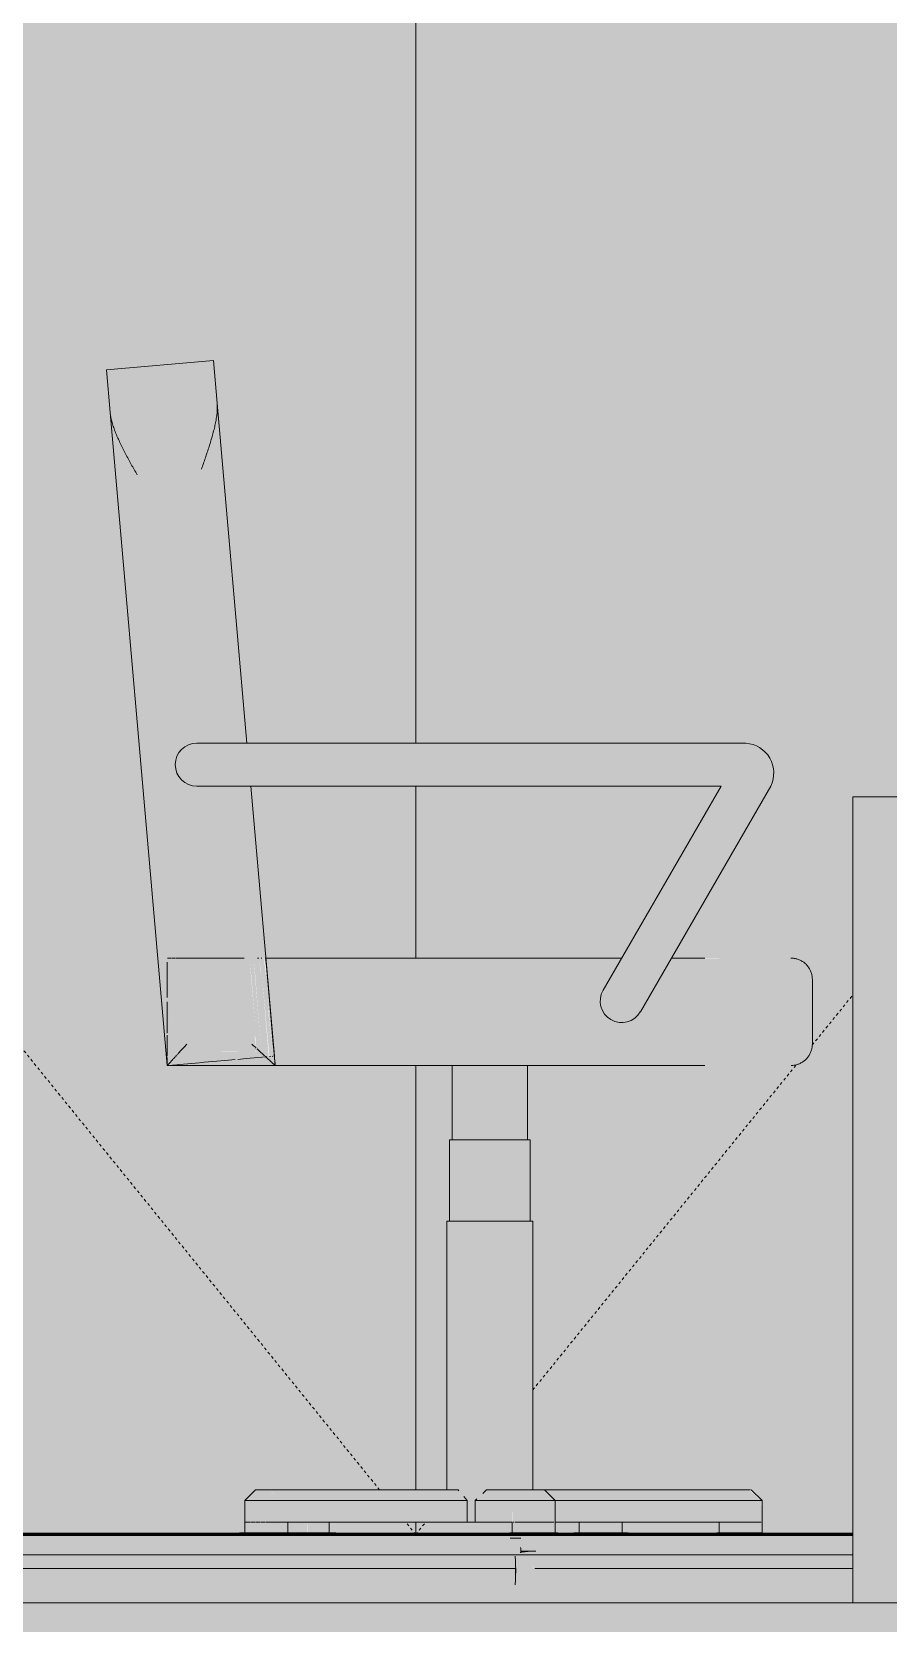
# Model space of a CAD drawing. Header units: inches. Extents: x 8252 to 9002, y -226 to 478.
# Drawn here: x 8652.8 to 8684.1, y 146.5 to 204.8 of the extents above; entities that cross this region are included whole.
import ezdxf

# ---------------------------------------------------------------- set-up
doc = ezdxf.new("R2010")
doc.units = ezdxf.units.IN
doc.header["$MEASUREMENT"] = 0
doc.linetypes.add('Dash 1_16_', pattern=[0.125, 0.0625, -0.0625])
doc.linetypes.add('Grid Line 1_2_', pattern=[0.875, 0.5, -0.125, 0.125, -0.125])
for name, color, linetype, lineweight in [('A-DOOR', 31, 'Continuous', 18), ('A-DOOR-2', 31, 'Dash 1_16_', 9), ('A-DOOR-3', 31, 'Continuous', 9), ('A-FLOR', 192, 'Continuous', 18), ('A-FLOR-1', 192, 'Continuous', 60), ('A-FLOR-LEVL-1', 51, 'Grid Line 1_2_', 9), ('A-FLOR-MCUT', 51, 'Continuous', 18), ('A-FLOR-PATT-1', 8, 'Continuous', 9), ('I-FURN', 30, 'Continuous', 9)]:
    doc.layers.add(name, color=color, linetype=linetype, lineweight=lineweight)
pattern_1 = [(0, (8626.379, 124.937), (0, 2.399), []), (315, (8626.379, 124.937), (2.398506, 0), [3.393, -3.393]), (45, (8626.379, 124.937), (2.398506, 0), [3.393, -3.393])]

# ---------------------------------------------------------------- blocks, each defined once
blk = doc.blocks.new('Door-Double-Flush_Panel - 68_ x 84_-2143041-Section 18')
at = {"layer": 'A-DOOR'}
h = blk.add_hatch(color=256, dxfattribs=at)
h.paths.add_polyline_path([(8632.819, 149.75), (8660.145, 149.764), (8660.559, 149.824), (8660.579, 150.99), (8660.608, 151.004), (8660.767, 151.172), (8660.953, 151.384), (8666.819, 151.384), (8666.819, 166.935), (8657.72, 166.935), (8655.499, 192.429), (8659.412, 192.771), (8660.639, 178.746), (8666.819, 178.746), (8666.819, 233.75), (8632.819, 233.75), (8632.819, 151.515)], flags=0)
h.paths.add_polyline_path([(8666.548, 149.75), (8666.819, 149.75), (8666.819, 150.203), (8663.65, 150.203), (8663.65, 149.809), (8663.895, 149.809), (8663.895, 149.75), (8664.234, 149.75)], flags=0)
h.paths.add_polyline_path([(8661.328, 170.872), (8666.819, 170.872), (8666.819, 177.171), (8660.777, 177.171), (8661.308, 171.099)], flags=0)
h = blk.add_hatch(color=256, dxfattribs=at)
h.paths.add_polyline_path([(8668.72, 149.75), (8670.261, 149.75), (8670.27, 149.809), (8670.354, 149.809), (8670.354, 150.203), (8666.819, 150.203), (8666.819, 149.75), (8668.697, 149.75)], flags=0)
h.paths.add_polyline_path([(8682.15, 149.75), (8682.826, 149.75), (8682.826, 176.778), (8700.819, 176.778), (8700.819, 233.75), (8666.819, 233.75), (8666.819, 178.746), (8678.907, 178.746), (8679.17, 178.696), (8679.413, 178.583), (8679.621, 178.415), (8679.817, 178.119), (8679.886, 177.955), (8679.928, 177.69), (8679.886, 177.372), (8679.782, 177.111), (8676.18, 170.872), (8680.671, 170.851), (8680.815, 170.822), (8680.982, 170.741), (8681.147, 170.596), (8681.268, 170.403), (8681.324, 170.226), (8681.342, 170.085), (8681.322, 167.57), (8681.316, 167.519), (8681.208, 167.291), (8681.046, 167.115), (8680.889, 167.016), (8680.686, 166.952), (8680.419, 166.935), (8670.909, 166.935), (8670.909, 164.213), (8671.008, 164.213), (8671.008, 161.225), (8671.106, 161.225), (8671.106, 151.384), (8679.077, 151.384), (8679.262, 151.194), (8679.491, 150.99), (8679.472, 149.809), (8679.543, 149.791), (8679.859, 149.75), (8680.432, 149.75)], flags=0)
h.paths.add_polyline_path([(8677.849, 149.75), (8677.862, 149.809), (8677.924, 149.809), (8677.924, 150.203), (8674.383, 150.203), (8674.383, 149.809), (8674.562, 149.809), (8674.814, 149.75), (8675.804, 149.75)], flags=0)
h.paths.add_polyline_path([(8672.098, 149.75), (8672.609, 149.75), (8672.619, 149.809), (8672.808, 149.809), (8672.808, 150.203), (8671.929, 150.203), (8671.929, 149.809), (8672.019, 149.809), (8672.086, 149.75)], flags=0)
h.paths.add_polyline_path([(8666.819, 151.384), (8667.957, 151.384), (8667.957, 161.225), (8668.055, 161.225), (8668.055, 164.213), (8668.153, 164.213), (8668.153, 166.935), (8666.819, 166.935), (8666.819, 151.515)], flags=0)
h.paths.add_polyline_path([(8666.819, 170.872), (8674.361, 170.872), (8677.998, 177.171), (8666.819, 177.171)], flags=0)
at = {"layer": 'A-DOOR-2'}
for p, q in [((8665.497, 151.384), (8632.819, 191.75)), ((8681.337, 167.684), (8682.826, 169.523)), ((8671.106, 155.045), (8680.753, 166.962)), ((8666.819, 149.75), (8666.453, 150.203)), ((8666.819, 149.75), (8667.186, 150.203))]:
    blk.add_line(p, q, dxfattribs=at)
at = {"layer": 'A-DOOR-3'}
for p, q in [((8666.819, 178.746), (8666.819, 233.75)), ((8666.819, 233.75), (8666.819, 178.746)), ((8666.819, 170.872), (8666.819, 177.171)), ((8666.819, 177.171), (8666.819, 170.872)), ((8666.819, 151.384), (8666.819, 166.935)), ((8666.819, 166.935), (8666.819, 151.384)), ((8666.819, 149.75), (8666.819, 150.203)), ((8666.819, 150.203), (8666.819, 149.75))]:
    blk.add_line(p, q, dxfattribs=at)
blk = doc.blocks.new('L-shaped_office_desk_18130 - Desk office-2126147-Section 18')
at = {"layer": 'I-FURN'}
for points in [[(8729.677, 181.502), (8730.661, 181.502), (8730.661, 196.362), (8730.634, 196.566), (8730.555, 196.756), (8730.43, 196.919), (8730.267, 197.044), (8730.077, 197.123), (8729.874, 197.15), (8705.858, 197.15), (8705.654, 197.123), (8705.464, 197.044), (8705.301, 196.919), (8705.176, 196.756), (8705.097, 196.566), (8705.07, 196.362), (8705.07, 181.502), (8708.932, 181.502), (8708.938, 181.534), (8709.162, 182.486), (8706.055, 182.486), (8706.055, 196.166), (8729.677, 196.166), (8729.677, 182.486), (8728.144, 182.486), (8728.374, 181.502), (8729.035, 181.502)], [(8706.055, 182.486), (8709.162, 182.486), (8709.9, 185.612), (8711.153, 189.612), (8712.044, 191.309), (8713.323, 192.745), (8714.915, 193.836), (8716.728, 194.517), (8718.653, 194.749), (8720.655, 194.488), (8722.391, 193.836), (8723.983, 192.745), (8725.263, 191.309), (8726.153, 189.612), (8727.471, 185.335), (8728.144, 182.486), (8729.677, 182.486), (8729.677, 196.166), (8706.055, 196.166), (8706.055, 184.476)], [(8682.826, 147.25), (8700.543, 147.25), (8700.543, 176.778), (8682.826, 176.778), (8682.826, 149.75)], [(8707.589, 174.075), (8707.576, 174.105), (8707.498, 174.092), (8707.583, 174.076)], [(8707.546, 174.138), (8707.525, 174.161), (8707.543, 174.14)], [(8707.549, 174.177), (8707.539, 174.194), (8707.54, 174.177)], [(8707.629, 174.074), (8707.616, 174.102), (8707.589, 174.103), (8707.603, 174.074), (8707.617, 174.074)], [(8707.664, 174.07), (8707.67, 174.085), (8707.657, 174.102), (8707.629, 174.102), (8707.644, 174.072), (8707.658, 174.071)], [(8707.67, 174.07), (8707.78, 174.092), (8707.788, 174.132), (8707.779, 174.132), (8707.706, 174.107), (8707.67, 174.103)], [(8707.535, 173.628), (8707.731, 173.628), (8707.731, 173.73), (8707.535, 173.719), (8707.535, 173.712)], [(8707.938, 173.628), (8707.946, 173.719), (8707.731, 173.719), (8707.731, 173.628), (8707.903, 173.628)]]:
    blk.add_hatch(color=256, dxfattribs=at).paths.add_polyline_path(points, flags=0)
h = blk.add_hatch(color=256, dxfattribs=at)
h.paths.add_polyline_path([(8707.903, 179.14), (8708.552, 179.14), (8708.932, 181.502), (8705.07, 181.502), (8705.091, 179.767), (8705.097, 179.723), (8705.176, 179.533), (8705.301, 179.37), (8705.464, 179.245), (8705.654, 179.167), (8705.87, 179.14)], flags=0)
h.paths.add_polyline_path([(8729.035, 179.14), (8729.874, 179.14), (8730.077, 179.167), (8730.267, 179.245), (8730.43, 179.37), (8730.555, 179.533), (8730.64, 179.767), (8730.661, 179.927), (8730.661, 181.502), (8728.374, 181.502), (8728.755, 179.14)], flags=0)
h = blk.add_hatch(color=256, dxfattribs=at)
h.paths.add_polyline_path([(8737.944, 149.75), (8737.944, 176.778), (8729.09, 176.778), (8729.16, 175.99), (8737.157, 175.99), (8737.157, 149.75), (8737.876, 149.75)], flags=0)
h.paths.add_polyline_path([(8700.819, 175.99), (8708.147, 175.99), (8708.202, 176.778), (8700.543, 176.778), (8700.543, 175.99)], flags=0)
h = blk.add_hatch(color=256, dxfattribs=at)
h.paths.add_polyline_path([(8700.543, 149.75), (8705.838, 149.765), (8706.12, 150.119), (8706.522, 150.301), (8717.653, 152.36), (8717.653, 158.395), (8716.653, 158.395), (8716.653, 162.36), (8707.903, 162.36), (8707.903, 163.805), (8706.153, 163.805), (8706.153, 173.162), (8700.543, 173.162), (8700.543, 151.515)], flags=0)
h.paths.add_polyline_path([(8737.157, 149.75), (8737.157, 173.162), (8731.153, 173.162), (8731.153, 163.805), (8729.403, 163.805), (8729.403, 162.36), (8720.653, 162.36), (8720.653, 158.395), (8719.653, 158.395), (8719.653, 152.36), (8719.681, 152.36), (8730.784, 150.301), (8731.186, 150.119), (8731.481, 149.75), (8736.871, 149.75)], flags=0)
h.paths.add_polyline_path([(8717.458, 165.25), (8729.403, 165.255), (8729.403, 169.029), (8729.251, 168.275), (8728.817, 167.637), (8728.168, 167.21), (8727.353, 167.06), (8709.903, 167.06), (8709.138, 167.21), (8708.489, 167.637), (8708.055, 168.275), (8707.903, 169.029), (8707.903, 165.25), (8714.903, 165.25)], flags=0)
h.paths.add_polyline_path([(8706.574, 173.628), (8706.644, 173.647), (8706.563, 173.722), (8706.55, 173.722), (8706.55, 174.002), (8706.978, 174.212), (8707.599, 174.312), (8707.996, 174.285), (8708.147, 175.99), (8700.543, 175.99), (8700.543, 173.628), (8706.561, 173.628)], flags=0)
h.paths.add_polyline_path([(8729.403, 173.628), (8737.157, 173.628), (8737.157, 175.99), (8729.16, 175.99), (8729.368, 173.628)], flags=0)
h = blk.add_hatch(color=256, dxfattribs=at)
h.paths.add_polyline_path([(8706.917, 173.712), (8707.947, 173.73), (8707.995, 174.276), (8707.903, 174.289), (8707.583, 174.314), (8706.917, 174.182), (8706.55, 174.002), (8706.55, 173.844), (8706.574, 173.787), (8706.644, 173.746), (8706.761, 173.722)], flags=0)
h.paths.add_polyline_path([(8707.664, 174.07), (8707.495, 174.093), (8707.495, 174.123), (8707.616, 174.102), (8707.586, 174.122), (8707.596, 174.136), (8707.585, 174.157), (8707.629, 174.172), (8707.788, 174.108), (8707.779, 174.09), (8707.706, 174.07), (8707.667, 174.07)], flags=0)
h = blk.add_hatch(color=256, dxfattribs=at)
h.paths.add_polyline_path([(8706.574, 173.787), (8706.55, 173.787), (8706.561, 173.752)], flags=0)
h.paths.add_polyline_path([(8707.314, 173.628), (8707.535, 173.628), (8707.535, 173.73), (8706.872, 173.715), (8706.644, 173.746), (8706.574, 173.787), (8706.574, 173.696), (8706.644, 173.647), (8706.761, 173.628), (8707.295, 173.628)], flags=0)
h = blk.add_hatch(color=256, dxfattribs=at)
h.paths.add_polyline_path([(8707.629, 174.103), (8707.706, 174.127), (8707.603, 174.115), (8707.62, 174.107)], flags=0)
h.paths.add_polyline_path([(8707.762, 174.122), (8707.762, 174.137), (8707.594, 174.16), (8707.594, 174.14), (8707.612, 174.139)], flags=0)
h = blk.add_hatch(color=256, dxfattribs=at)
h.paths.add_polyline_path([(8700.543, 173.162), (8706.153, 173.162), (8706.153, 173.195), (8707.903, 173.195), (8707.903, 173.229), (8707.938, 173.628), (8700.543, 173.628)], flags=0)
h.paths.add_polyline_path([(8737.157, 173.162), (8737.157, 173.628), (8729.368, 173.628), (8729.403, 173.195), (8731.153, 173.195), (8731.153, 173.162), (8736.52, 173.162)], flags=0)
for p, q in [((8729.874, 197.15), (8705.858, 197.15)), ((8705.07, 196.362), (8705.07, 181.502)), ((8706.055, 196.166), (8706.055, 182.486)), ((8729.677, 196.166), (8706.055, 196.166)), ((8706.055, 182.486), (8706.055, 196.166)), ((8706.055, 196.166), (8729.677, 196.166)), ((8729.677, 182.486), (8729.677, 196.166)), ((8729.677, 196.166), (8729.677, 182.486)), ((8730.661, 181.502), (8730.661, 196.362)), ((8706.055, 182.486), (8709.162, 182.486)), ((8709.162, 182.486), (8706.055, 182.486)), ((8728.144, 182.486), (8729.677, 182.486)), ((8729.677, 182.486), (8728.144, 182.486)), ((8708.933, 181.502), (8705.07, 181.502)), ((8705.07, 179.927), (8705.07, 181.502)), ((8705.07, 181.502), (8708.933, 181.502)), ((8730.661, 181.502), (8728.374, 181.502)), ((8728.374, 181.502), (8730.661, 181.502)), ((8730.661, 181.502), (8730.661, 179.927)), ((8705.858, 179.14), (8708.552, 179.14)), ((8728.755, 179.14), (8729.874, 179.14)), ((8682.826, 176.778), (8700.543, 176.778)), ((8682.826, 147.25), (8682.826, 176.778)), ((8708.202, 176.778), (8700.543, 176.778)), ((8700.543, 176.778), (8700.543, 147.25)), ((8737.944, 176.778), (8729.09, 176.778)), ((8700.543, 175.99), (8708.147, 175.99)), ((8729.16, 175.99), (8737.157, 175.99)), ((8737.157, 175.99), (8737.157, 149.75)), ((8706.55, 173.844), (8706.55, 174.002)), ((8706.55, 173.844), (8706.55, 173.722)), ((8707.495, 174.123), (8707.495, 174.093)), ((8707.529, 174.203), (8707.529, 174.168)), ((8707.629, 174.103), (8707.629, 174.077)), ((8707.63, 174.137), (8707.63, 174.188)), ((8707.789, 174.022), (8707.789, 174.148)), ((8700.543, 173.628), (8707.938, 173.628)), ((8729.366, 173.628), (8737.157, 173.628)), ((8737.157, 173.628), (8737.157, 173.162)), ((8706.153, 173.162), (8700.543, 173.162)), ((8737.157, 173.162), (8731.153, 173.162)), ((8682.826, 147.25), (8700.543, 147.25))]:
    blk.add_line(p, q, dxfattribs=at)
at = {"layer": 'I-FURN', "flags": 128}
blk.add_lwpolyline([(8706.55, 174.022), (8706.625, 174.063), (8706.702, 174.102), (8706.78, 174.138), (8706.86, 174.17), (8706.94, 174.2), (8707.022, 174.226), (8707.105, 174.249), (8707.188, 174.268), (8707.273, 174.284), (8707.358, 174.297), (8707.443, 174.306), (8707.529, 174.312), (8707.614, 174.315), (8707.7, 174.314), (8707.786, 174.309), (8707.872, 174.301), (8707.957, 174.29), (8707.996, 174.283)], dxfattribs=at)
at = {"layer": 'I-FURN'}
for centre, start, end in [((8705.858, 196.362), 90, 180), ((8729.874, 196.362), 0, 90), ((8705.858, 179.927), 180, 270), ((8729.874, 179.927), 270, 0)]:
    blk.add_arc(centre, 0.787, start, end, dxfattribs=at)
for centre, major_axis, start_param, end_param in [((8707.57, 174.15), (0.0997, 0), 1.452382, 2.49958), ((8707.466, 174.145), (0.0832, 0), 5.320704, 7.56341), ((8707.641, 174.148), (0.171, 0), 3.696715, 4.403284), ((8707.563, 174.188), (0.0662, 0), 0, 2.117967), ((8707.6, 174.205), (0.0714, 0), 3.206189, 5.136484), ((8707.57, 174.15), (0.0997, 0), 0.928783, 1.432881), ((8707.609, 174.121), (0.0671, 0), 4.403284, 5.021494), ((8707.689, 174.15), (0.0997, 0), 0.109774, 2.212809), ((8707.65, 174.121), (0.0671, 0), 4.403284, 5.021494), ((8707.618, 174.148), (0.171, 0), 5.021494, 6.39296)]:
    blk.add_ellipse(centre, major_axis=major_axis, ratio=0.275637, start_param=start_param, end_param=end_param, dxfattribs=at)
for points in [[(8707.535, 173.73), (8707.46, 173.725), (8707.312, 173.719), (8707.101, 173.711), (8706.911, 173.71), (8706.754, 173.719), (8706.637, 173.743), (8706.566, 173.784), (8706.55, 173.822), (8706.55, 173.844)], [(8707.731, 173.73), (8707.699, 173.731), (8707.633, 173.733), (8707.567, 173.731), (8707.535, 173.73)], [(8707.946, 173.719), (8707.876, 173.722), (8707.804, 173.726), (8707.731, 173.73)]]:
    blk.add_open_spline(points, degree=3, dxfattribs=at)
for points, knots in [([(8706.55, 173.722), (8706.55, 173.721), (8706.552, 173.719), (8706.556, 173.713), (8706.561, 173.709), (8706.567, 173.702), (8706.574, 173.695), (8706.581, 173.688), (8706.588, 173.682), (8706.593, 173.678), (8706.598, 173.674), (8706.605, 173.669), (8706.615, 173.662), (8706.629, 173.654), (8706.644, 173.647), (8706.659, 173.641), (8706.682, 173.634), (8706.701, 173.63), (8706.715, 173.628)], [0, 0, 0, 0, 0.125, 0.1875, 0.25, 0.3125, 0.375, 0.4375, 0.46875, 0.5, 0.53125, 0.5625, 0.625, 0.6875, 0.75, 0.8125, 0.875, 1, 1, 1, 1]), ([(8706.561, 173.708), (8706.559, 173.71), (8706.556, 173.713), (8706.552, 173.719), (8706.55, 173.721), (8706.55, 173.722)], [0.75, 0.75, 0.75, 0.75, 0.8125, 0.875, 1, 1, 1, 1])]:
    blk.add_open_spline(points, degree=3, knots=knots, dxfattribs=at)
blk = doc.blocks.new('Office_chair_with_leather_seat_18133 - Office_chair_with_leather_seat_18133-2126149-Section 18')
at = {"layer": 'I-FURN'}
for points in [[(8656.618, 188.575), (8658.971, 188.781), (8659.253, 189.619), (8659.478, 190.439), (8659.543, 190.859), (8659.542, 191.282), (8659.412, 192.771), (8655.49, 192.428), (8655.633, 190.832), (8655.718, 190.439), (8655.868, 190.033), (8656.194, 189.351), (8656.503, 188.781)], [(8659.605, 167.722), (8660.813, 167.722), (8659.986, 177.171), (8658.801, 177.171), (8658.597, 177.198), (8658.407, 177.277), (8658.235, 177.413), (8658.119, 177.565), (8658.04, 177.755), (8658.013, 177.959), (8658.04, 178.162), (8658.119, 178.352), (8658.244, 178.515), (8658.407, 178.641), (8658.597, 178.719), (8658.801, 178.746), (8659.849, 178.746), (8658.971, 188.781), (8656.618, 188.575), (8658.442, 167.722)], [(8674.361, 168.51), (8674.565, 168.537), (8674.755, 168.615), (8674.918, 168.74), (8675.043, 168.904), (8679.817, 177.171), (8679.904, 177.424), (8679.928, 177.69), (8679.886, 177.955), (8679.782, 178.201), (8679.621, 178.415), (8679.413, 178.583), (8679.17, 178.696), (8678.907, 178.746), (8658.801, 178.746), (8658.597, 178.719), (8658.407, 178.641), (8658.244, 178.515), (8658.119, 178.352), (8658.04, 178.162), (8658.013, 177.959), (8658.04, 177.755), (8658.119, 177.565), (8658.244, 177.402), (8658.407, 177.277), (8658.597, 177.198), (8658.801, 177.171), (8677.998, 177.171), (8673.679, 169.691), (8673.601, 169.501), (8673.574, 169.297), (8673.601, 169.093), (8673.679, 168.904), (8673.804, 168.74), (8673.968, 168.615), (8674.157, 168.537)], [(8679.817, 170.085), (8681.342, 170.085), (8681.29, 170.35), (8681.186, 170.544), (8681.112, 170.641), (8680.88, 170.795), (8680.759, 170.845), (8680.064, 170.872), (8677.405, 170.852), (8677.405, 170.085), (8679.778, 170.085)], [(8661.621, 167.722), (8677.405, 167.722), (8677.405, 170.085), (8675.725, 170.085), (8675.043, 168.904), (8674.918, 168.74), (8674.755, 168.615), (8674.565, 168.537), (8674.361, 168.51), (8674.157, 168.537), (8673.968, 168.615), (8673.804, 168.74), (8673.679, 168.904), (8673.601, 169.093), (8673.574, 169.297), (8673.607, 169.517), (8673.679, 169.691), (8673.907, 170.085), (8661.397, 170.085), (8661.604, 167.722)], [(8678.096, 167.722), (8681.342, 167.722), (8681.342, 170.085), (8677.405, 170.085), (8677.405, 167.722)], [(8680.419, 166.935), (8680.696, 166.954), (8680.817, 166.986), (8680.984, 167.068), (8681.131, 167.191), (8681.252, 167.366), (8681.324, 167.585), (8681.342, 167.722), (8677.405, 167.722), (8677.405, 166.935), (8680.324, 166.935)], [(8669.175, 164.213), (8669.531, 164.213), (8669.531, 166.935), (8668.153, 166.935), (8668.153, 164.213), (8669.149, 164.213)], [(8669.888, 164.213), (8670.909, 164.213), (8670.909, 166.935), (8669.531, 166.935), (8669.531, 164.213)], [(8669.149, 161.225), (8669.531, 161.225), (8669.531, 164.213), (8668.055, 164.213), (8668.055, 161.225), (8669.124, 161.225)], [(8669.913, 161.225), (8671.008, 161.225), (8671.008, 164.213), (8669.531, 164.213), (8669.531, 161.225)], [(8668.744, 150.203), (8668.993, 150.203), (8668.993, 150.99), (8669.408, 151.384), (8669.531, 151.384), (8669.531, 161.225), (8667.957, 161.225), (8667.962, 151.384), (8668.37, 151.384), (8668.697, 150.99), (8668.697, 150.203)], [(8670.69, 151.384), (8671.106, 151.393), (8671.106, 161.225), (8669.531, 161.225), (8669.531, 151.384), (8670.672, 151.384)], [(8660.608, 150.99), (8661.716, 150.99), (8661.523, 151.384), (8660.953, 151.384), (8660.593, 150.99)], [(8668.418, 150.99), (8668.697, 150.99), (8668.37, 151.384), (8661.531, 151.384), (8661.716, 150.99), (8668.003, 150.99)], [(8669.531, 150.99), (8670.366, 150.99), (8670.753, 151.384), (8669.408, 151.384), (8668.993, 150.99), (8669.153, 150.99)], [(8671.278, 150.99), (8671.917, 150.99), (8671.529, 151.384), (8670.753, 151.384), (8670.366, 150.99), (8671.2, 150.99)], [(8671.917, 150.99), (8678.602, 150.99), (8678.657, 151.384), (8671.532, 151.381), (8671.884, 151.023)], [(8679.332, 150.99), (8679.491, 150.99), (8679.022, 151.384), (8678.657, 151.384), (8678.602, 150.99), (8679.262, 150.99)], [(8660.767, 150.203), (8661.716, 150.203), (8661.716, 150.99), (8660.559, 150.99), (8660.579, 150.203), (8660.718, 150.203)], [(8664.234, 150.203), (8668.697, 150.203), (8668.697, 150.99), (8661.716, 150.99), (8661.716, 150.203), (8661.919, 150.203)], [(8670.319, 150.203), (8670.366, 150.203), (8670.366, 150.99), (8668.993, 150.99), (8668.993, 150.203), (8669.939, 150.203)], [(8671.902, 150.203), (8671.926, 150.203), (8671.917, 150.99), (8670.366, 150.99), (8670.381, 150.203), (8671.889, 150.203)], [(8671.926, 150.203), (8678.602, 150.203), (8678.602, 150.99), (8671.926, 150.99), (8671.926, 150.883)], [(8679.472, 150.203), (8679.491, 150.203), (8679.476, 150.99), (8678.602, 150.99), (8678.602, 150.203), (8679.454, 150.203)], [(8661.346, 149.809), (8661.346, 150.203), (8660.559, 150.203), (8660.579, 149.809), (8661.319, 149.809)], [(8662.133, 149.809), (8662.118, 150.203), (8661.346, 150.203), (8661.346, 149.809), (8662.118, 149.809)], [(8662.741, 149.809), (8662.863, 149.809), (8662.863, 150.203), (8662.133, 150.203), (8662.133, 149.809), (8662.712, 149.809)], [(8663.067, 149.809), (8663.65, 149.809), (8663.65, 150.203), (8662.863, 150.203), (8662.881, 149.809), (8663.019, 149.809)], [(8670.354, 149.809), (8671.141, 149.809), (8671.141, 150.203), (8670.354, 150.203)], [(8671.278, 149.809), (8671.929, 149.809), (8671.926, 150.203), (8671.141, 150.203), (8671.141, 149.809), (8671.176, 149.809)], [(8673.038, 149.809), (8673.595, 149.809), (8673.595, 150.203), (8672.808, 150.203), (8672.808, 149.809), (8672.913, 149.809)], [(8674.303, 149.809), (8674.383, 149.809), (8674.368, 150.203), (8673.595, 150.203), (8673.595, 149.809), (8674.3, 149.809)], [(8677.924, 149.809), (8678.712, 149.809), (8678.712, 150.203), (8677.924, 150.203), (8677.924, 149.835)], [(8679.225, 149.809), (8679.499, 149.809), (8679.491, 150.203), (8678.712, 150.203), (8678.712, 149.809), (8679.187, 149.809)], [(8660.636, 149.75), (8660.937, 149.771), (8661.045, 149.809), (8660.455, 149.809), (8660.116, 149.75), (8660.622, 149.75)], [(8662.205, 149.75), (8662.237, 149.75), (8662.237, 149.809), (8661.045, 149.787), (8660.937, 149.75), (8662.152, 149.75)], [(8662.332, 149.75), (8662.341, 149.75), (8662.321, 149.809), (8662.237, 149.809), (8662.237, 149.75), (8662.321, 149.75)], [(8662.714, 149.75), (8662.741, 149.75), (8662.741, 149.809), (8662.341, 149.809), (8662.341, 149.75), (8662.672, 149.75)], [(8662.879, 149.75), (8663.019, 149.75), (8663.019, 149.809), (8662.741, 149.809), (8662.741, 149.75), (8662.863, 149.75)], [(8663.839, 149.75), (8663.839, 149.809), (8663.019, 149.809), (8663.019, 149.75)], [(8663.889, 149.75), (8663.895, 149.75), (8663.889, 149.809), (8663.839, 149.809), (8663.839, 149.75), (8663.888, 149.75)], [(8672.642, 149.75), (8672.719, 149.75), (8672.719, 149.809), (8672.609, 149.809), (8672.619, 149.75), (8672.641, 149.75)], [(8672.719, 149.75), (8673.781, 149.75), (8673.781, 149.809), (8672.719, 149.809)], [(8673.799, 149.75), (8674.044, 149.75), (8674.044, 149.809), (8673.781, 149.809), (8673.781, 149.75)], [(8674.086, 149.75), (8674.69, 149.771), (8674.562, 149.809), (8674.044, 149.809), (8674.06, 149.75)], [(8677.922, 149.75), (8678.017, 149.75), (8678.017, 149.809), (8677.849, 149.809), (8677.862, 149.75), (8677.887, 149.75)], [(8678.228, 149.75), (8679.476, 149.771), (8679.187, 149.809), (8678.017, 149.809), (8678.029, 149.75), (8678.118, 149.75)], [(8679.753, 149.75), (8679.753, 149.764), (8679.268, 149.809), (8679.332, 149.79), (8679.567, 149.75)], [(8671.176, 148.431), (8671.216, 148.431), (8670.984, 148.737), (8670.457, 148.958), (8670.48, 148.431)], [(8670.657, 149.082), (8671.176, 149.141), (8670.673, 149.141)], [(8670.457, 147.904), (8670.478, 148.5), (8670.457, 148.5), (8670.457, 147.939)], [(8670.457, 147.904), (8670.984, 148.125), (8671.216, 148.431), (8670.48, 148.431), (8670.473, 148.125)]]:
    blk.add_hatch(color=256, dxfattribs=at).paths.add_polyline_path(points, flags=0)
h = blk.add_hatch(color=256, dxfattribs=at)
h.paths.add_polyline_path([(8658.032, 167.276), (8657.72, 169.424), (8657.72, 170.724), (8658.02, 167.419)], flags=0)
h.paths.add_polyline_path([(8657.72, 166.935), (8657.76, 167), (8657.72, 167.419), (8657.72, 169.274), (8657.913, 167.146), (8658.442, 167.722), (8656.618, 188.575), (8656.194, 189.351), (8655.83, 190.12), (8655.698, 190.496), (8655.627, 190.859), (8657.718, 166.962)], flags=0)
h = blk.add_hatch(color=256, dxfattribs=at)
h.paths.add_polyline_path([(8661.328, 167.251), (8661.365, 167.276), (8661.03, 170.872), (8661.077, 170.862), (8661.156, 170.35), (8661.177, 170.35), (8661.46, 167.262), (8661.492, 167.276), (8661.156, 170.872), (8661.205, 170.872), (8661.205, 170.72), (8661.25, 170.35), (8661.287, 170.35), (8661.251, 170.872), (8661.266, 170.872), (8661.351, 170.35), (8661.31, 170.872), (8661.328, 170.872), (8660.764, 177.171), (8659.986, 177.171), (8660.813, 167.722), (8660.975, 167.574), (8660.919, 167.996), (8660.942, 167.996), (8660.732, 170.872), (8660.814, 170.048), (8660.946, 168.351), (8660.946, 167.996), (8660.973, 167.996), (8661.008, 167.543), (8661.11, 167.45), (8660.946, 169.216), (8660.946, 169.987), (8660.919, 170.35), (8660.88, 170.35), (8660.88, 170.872), (8660.946, 170.191), (8661.162, 167.403), (8661.256, 167.317), (8660.975, 170.35), (8661.04, 170.35), (8661.304, 167.276), (8661.315, 167.262)], flags=0)
h.paths.add_polyline_path([(8661.544, 167.27), (8661.587, 167.276), (8661.351, 169.589), (8661.544, 167.271)], flags=0)
h.paths.add_polyline_path([(8661.615, 167.276), (8661.64, 167.29), (8661.559, 167.928), (8661.615, 167.276)], flags=0)
h.paths.add_polyline_path([(8659.849, 178.746), (8660.639, 178.746), (8659.549, 191.203), (8659.542, 190.832), (8659.478, 190.439), (8659.253, 189.619), (8658.971, 188.781), (8659.759, 179.767)], flags=0)
h = blk.add_hatch(color=256, dxfattribs=at)
h.paths.add_polyline_path([(8661.672, 166.935), (8661.308, 170.872), (8661.307, 170.852), (8661.358, 170.26), (8661.328, 170.26), (8661.328, 170.356), (8661.25, 170.872), (8661.244, 170.872), (8661.283, 170.35), (8661.25, 170.35), (8661.25, 170.377), (8661.205, 170.872), (8661.151, 170.872), (8661.328, 168.983), (8661.493, 167.265), (8661.438, 167.276), (8661.177, 170.35), (8661.143, 170.35), (8661.077, 170.872), (8661.018, 170.872), (8661.205, 168.89), (8661.367, 167.254), (8661.328, 167.251), (8661.671, 166.937)], flags=0)
h.paths.add_polyline_path([(8661.544, 167.27), (8661.397, 169.281), (8661.587, 167.273), (8661.552, 167.27)], flags=0)
h.paths.add_polyline_path([(8661.615, 167.276), (8661.574, 167.996), (8661.621, 167.276)], flags=0)
h.paths.add_polyline_path([(8661.301, 167.276), (8661.304, 167.276), (8661.04, 170.35), (8660.943, 170.35), (8661.03, 169.555), (8661.205, 167.823), (8661.256, 167.317), (8661.3, 167.276)], flags=0)
h.paths.add_polyline_path([(8661.162, 167.403), (8660.88, 170.872), (8660.88, 170.35), (8660.919, 170.35), (8660.946, 169.987), (8660.946, 169.216), (8661.11, 167.45), (8661.145, 167.419)], flags=0)
h.paths.add_polyline_path([(8661.008, 167.543), (8660.973, 167.996), (8660.946, 167.996), (8660.946, 168.351), (8660.732, 170.872), (8660.697, 170.872), (8660.981, 167.569)], flags=0)
h = blk.add_hatch(color=256, dxfattribs=at)
h.paths.add_polyline_path([(8661.621, 170.085), (8673.907, 170.085), (8674.361, 170.872), (8661.33, 170.852), (8661.397, 170.085), (8661.559, 170.085)], flags=0)
h.paths.add_polyline_path([(8675.804, 170.085), (8677.405, 170.085), (8677.405, 170.872), (8676.168, 170.852), (8675.725, 170.085)], flags=0)
h = blk.add_hatch(color=256, dxfattribs=at)
h.paths.add_polyline_path([(8657.762, 166.981), (8657.913, 167.146), (8657.72, 169.274), (8657.739, 167.146), (8657.76, 167)], flags=0)
h.paths.add_polyline_path([(8658.032, 167.276), (8657.72, 170.724), (8657.727, 169.35), (8658.011, 167.419)], flags=0)
h = blk.add_hatch(color=256, dxfattribs=at)
h.paths.add_polyline_path([(8657.72, 166.935), (8661.657, 166.949), (8661.308, 167.249), (8658.891, 167.039), (8658.697, 167.021), (8657.814, 166.962), (8657.736, 166.952)], flags=0)
h.paths.add_polyline_path([(8677.405, 166.935), (8677.405, 167.722), (8661.604, 167.722), (8661.672, 166.935), (8675.804, 166.935)], flags=0)
h.paths.add_polyline_path([(8661.205, 167.276), (8661.288, 167.287), (8661.25, 167.317), (8659.605, 167.299), (8659.605, 167.276), (8661.156, 167.276)], flags=0)
h.paths.add_polyline_path([(8661.03, 167.419), (8661.135, 167.427), (8661.08, 167.45), (8659.605, 167.423), (8659.605, 167.419), (8660.961, 167.419)], flags=0)
h = blk.add_hatch(color=256, dxfattribs=at)
h.paths.add_polyline_path([(8658.888, 167.037), (8658.891, 167.037), (8658.032, 167.037)], flags=0)
h.paths.add_polyline_path([(8657.745, 166.962), (8658.148, 166.972), (8658.888, 167.037), (8657.814, 167.037), (8657.748, 166.965)], flags=0)
h.paths.add_polyline_path([(8657.911, 166.952), (8657.814, 166.962), (8657.814, 166.958)], flags=0)
h.paths.add_polyline_path([(8657.814, 167.037), (8658.979, 167.045), (8661.308, 167.269), (8661.288, 167.276), (8659.605, 167.281), (8659.605, 167.299), (8660.88, 167.304), (8661.03, 167.316), (8661.25, 167.322), (8661.135, 167.419), (8659.605, 167.435), (8661.11, 167.45), (8660.813, 167.722), (8658.442, 167.722), (8657.821, 167.045)], flags=0)
h = blk.add_hatch(color=256, dxfattribs=at)
h.paths.add_polyline_path([(8670.657, 149.082), (8670.671, 149.161), (8670.657, 149.141)], flags=0)
h.paths.add_polyline_path([(8670.28, 149.75), (8670.519, 149.771), (8670.459, 149.809), (8670.263, 149.809), (8670.27, 149.75)], flags=0)
h = blk.add_hatch(color=256, dxfattribs=at)
h.paths.add_polyline_path([(8670.673, 149.141), (8671.124, 149.161), (8670.657, 149.263), (8670.671, 149.161)], flags=0)
h.paths.add_polyline_path([(8670.565, 149.75), (8672.08, 149.764), (8672.019, 149.809), (8670.468, 149.809), (8670.535, 149.75)], flags=0)
for p, q in [((8659.412, 192.771), (8655.49, 192.428)), ((8659.412, 192.771), (8659.549, 191.203)), ((8655.627, 190.859), (8655.49, 192.428)), ((8655.627, 190.859), (8657.72, 166.935)), ((8660.639, 178.746), (8659.549, 191.203)), ((8678.907, 178.746), (8658.801, 178.746)), ((8658.801, 177.171), (8677.998, 177.171)), ((8661.642, 167.278), (8660.777, 177.171)), ((8677.998, 177.171), (8673.679, 169.691)), ((8675.043, 168.904), (8679.817, 177.171)), ((8657.732, 170.872), (8657.853, 170.872)), ((8657.88, 170.872), (8658.008, 170.872)), ((8658.036, 170.872), (8658.166, 170.872)), ((8658.166, 170.872), (8660.538, 170.872)), ((8661.03, 170.872), (8661.079, 170.872)), ((8661.156, 170.872), (8661.189, 170.872)), ((8661.308, 170.872), (8661.328, 170.872)), ((8674.361, 170.872), (8661.328, 170.872)), ((8661.672, 166.935), (8661.328, 170.872)), ((8677.405, 170.872), (8676.18, 170.872)), ((8661.397, 170.085), (8661.604, 167.722)), ((8681.342, 167.722), (8681.342, 170.085)), ((8657.72, 166.935), (8661.672, 166.935)), ((8661.37, 167.254), (8661.328, 167.251)), ((8661.497, 167.265), (8661.46, 167.262)), ((8661.592, 167.274), (8661.559, 167.271)), ((8661.642, 167.278), (8661.621, 167.276)), ((8661.672, 166.935), (8677.405, 166.935)), ((8668.153, 166.935), (8668.153, 164.213)), ((8670.909, 164.213), (8670.909, 166.935)), ((8668.055, 164.213), (8668.055, 161.225)), ((8668.055, 164.213), (8669.531, 164.213)), ((8669.531, 164.213), (8671.008, 164.213)), ((8671.008, 161.225), (8671.008, 164.213)), ((8667.957, 161.225), (8667.957, 151.384)), ((8667.957, 161.225), (8669.531, 161.225)), ((8669.531, 161.225), (8671.106, 161.225)), ((8671.106, 151.384), (8671.106, 161.225)), ((8660.952, 151.384), (8660.559, 150.99)), ((8660.953, 151.384), (8661.531, 151.384)), ((8661.531, 151.384), (8668.37, 151.384)), ((8668.37, 151.384), (8668.396, 151.352)), ((8668.576, 151.136), (8668.697, 150.99)), ((8669.058, 151.052), (8668.993, 150.99)), ((8669.408, 151.384), (8669.275, 151.257)), ((8669.408, 151.384), (8670.753, 151.384)), ((8670.753, 151.384), (8671.529, 151.384)), ((8671.529, 151.384), (8678.657, 151.384)), ((8671.929, 150.99), (8671.535, 151.384)), ((8678.657, 151.384), (8679.077, 151.384)), ((8679.499, 150.99), (8679.105, 151.384)), ((8660.559, 150.99), (8660.559, 150.203)), ((8660.559, 150.99), (8661.716, 150.99)), ((8668.697, 150.99), (8661.716, 150.99)), ((8661.716, 150.99), (8668.697, 150.99)), ((8668.697, 150.99), (8668.697, 150.203)), ((8670.366, 150.99), (8668.993, 150.99)), ((8668.993, 150.99), (8670.366, 150.99)), ((8668.993, 150.99), (8668.993, 150.203)), ((8670.366, 150.99), (8671.929, 150.99)), ((8678.602, 150.99), (8671.926, 150.99)), ((8671.926, 150.99), (8678.602, 150.99)), ((8671.929, 150.203), (8671.929, 150.99)), ((8678.602, 150.99), (8679.493, 150.99)), ((8679.499, 150.99), (8679.491, 150.99)), ((8679.499, 150.203), (8679.499, 150.99)), ((8660.579, 150.203), (8660.559, 150.203)), ((8660.559, 150.203), (8660.559, 149.809)), ((8660.585, 150.203), (8660.613, 150.203)), ((8660.651, 150.203), (8660.613, 150.203)), ((8660.664, 150.203), (8660.713, 150.203)), ((8660.77, 150.203), (8660.713, 150.203)), ((8660.789, 150.203), (8660.856, 150.203)), ((8660.929, 150.203), (8660.856, 150.203)), ((8660.952, 150.203), (8661.032, 150.203)), ((8661.116, 150.203), (8661.032, 150.203)), ((8661.142, 150.203), (8661.23, 150.203)), ((8661.319, 150.203), (8661.23, 150.203)), ((8661.346, 150.203), (8661.435, 150.203)), ((8661.523, 150.203), (8661.435, 150.203)), ((8661.524, 150.203), (8661.635, 150.203)), ((8661.716, 150.203), (8661.635, 150.203)), ((8661.74, 150.203), (8661.716, 150.203)), ((8668.697, 150.203), (8661.744, 150.203)), ((8662.133, 149.809), (8662.133, 150.203)), ((8663.65, 149.809), (8663.65, 150.203)), ((8668.986, 150.203), (8668.699, 150.203)), ((8670.366, 150.203), (8668.993, 150.203)), ((8670.354, 150.203), (8670.354, 149.809)), ((8670.381, 150.203), (8670.422, 150.203)), ((8670.459, 150.203), (8670.496, 150.203)), ((8670.58, 150.203), (8670.496, 150.203)), ((8670.584, 150.203), (8670.635, 150.203)), ((8670.718, 150.203), (8670.635, 150.203)), ((8670.718, 150.203), (8670.809, 150.203)), ((8670.905, 150.203), (8670.808, 150.203)), ((8670.904, 150.203), (8671.005, 150.203)), ((8671.107, 150.203), (8671.004, 150.203)), ((8671.107, 150.203), (8671.141, 150.203)), ((8671.141, 150.203), (8671.21, 150.203)), ((8671.312, 150.203), (8671.21, 150.203)), ((8671.311, 150.203), (8671.411, 150.203)), ((8671.505, 150.203), (8671.41, 150.203)), ((8671.505, 150.203), (8671.593, 150.203)), ((8671.673, 150.203), (8671.593, 150.203)), ((8671.673, 150.203), (8671.744, 150.203)), ((8671.786, 150.203), (8671.744, 150.203)), ((8671.791, 150.203), (8671.855, 150.203)), ((8671.881, 150.203), (8671.855, 150.203)), ((8671.929, 150.203), (8671.908, 150.203)), ((8678.602, 150.203), (8671.929, 150.203)), ((8671.929, 149.809), (8671.929, 150.203)), ((8672.808, 150.203), (8672.808, 149.809)), ((8674.383, 149.809), (8674.383, 150.203)), ((8677.924, 150.203), (8677.924, 149.809)), ((8678.657, 150.203), (8678.602, 150.203)), ((8678.656, 150.203), (8678.712, 150.203)), ((8678.712, 150.203), (8678.76, 150.203)), ((8678.862, 150.203), (8678.759, 150.203)), ((8678.862, 150.203), (8678.962, 150.203)), ((8679.057, 150.203), (8678.961, 150.203)), ((8679.057, 150.203), (8679.146, 150.203)), ((8679.228, 150.203), (8679.146, 150.203)), ((8679.228, 150.203), (8679.301, 150.203)), ((8679.365, 150.203), (8679.301, 150.203)), ((8679.364, 150.203), (8679.394, 150.203)), ((8679.436, 150.203), (8679.399, 150.203)), ((8679.443, 150.203), (8679.472, 150.203)), ((8679.499, 150.203), (8679.491, 150.203)), ((8679.499, 149.809), (8679.499, 150.203)), ((8661.194, 149.809), (8660.455, 149.809)), ((8661.062, 149.809), (8660.559, 149.809)), ((8661.74, 149.809), (8661.194, 149.809)), ((8662.237, 149.809), (8661.744, 149.809)), ((8662.237, 149.809), (8662.341, 149.809)), ((8662.741, 149.809), (8662.341, 149.809)), ((8662.342, 149.75), (8662.342, 149.809)), ((8662.741, 149.809), (8663.019, 149.809)), ((8663.42, 149.809), (8663.019, 149.809)), ((8663.839, 149.809), (8663.42, 149.809)), ((8663.839, 149.809), (8663.895, 149.809)), ((8663.895, 149.75), (8663.895, 149.809)), ((8670.26, 149.809), (8670.26, 149.75)), ((8670.261, 149.809), (8670.26, 149.809)), ((8670.381, 149.809), (8670.263, 149.809)), ((8670.673, 149.612), (8670.274, 149.612)), ((8670.468, 149.809), (8670.397, 149.809)), ((8672.019, 149.809), (8670.468, 149.809)), ((8671.141, 149.809), (8670.747, 149.809)), ((8671.752, 149.809), (8671.141, 149.809)), ((8672.609, 149.809), (8672.609, 149.75)), ((8672.609, 149.809), (8672.719, 149.809)), ((8673.781, 149.809), (8672.719, 149.809)), ((8673.781, 149.809), (8674.044, 149.809)), ((8674.277, 149.809), (8674.044, 149.809)), ((8674.562, 149.809), (8674.283, 149.809)), ((8677.848, 149.809), (8677.848, 149.75)), ((8677.85, 149.809), (8678.017, 149.809)), ((8679.187, 149.809), (8678.017, 149.809)), ((8679.406, 149.809), (8679.187, 149.809)), ((8679.499, 149.809), (8679.228, 149.809)), ((8670.657, 149.082), (8670.673, 149.141)), ((8670.673, 149.141), (8671.216, 149.141)), ((8670.274, 147.25), (8670.673, 147.25))]:
    blk.add_line(p, q, dxfattribs=at)
at = {"layer": 'I-FURN', "flags": 128}
for points in [[(8661.328, 170.872), (8661.33, 170.852), (8661.335, 170.794), (8661.343, 170.7), (8661.354, 170.576), (8661.367, 170.426), (8661.382, 170.26), (8661.397, 170.085)], [(8680.555, 170.872), (8680.586, 170.871), (8680.618, 170.87), (8680.649, 170.866), (8680.68, 170.862), (8680.711, 170.856), (8680.742, 170.849), (8680.773, 170.841), (8680.803, 170.832), (8680.832, 170.822), (8680.862, 170.81), (8680.89, 170.797), (8680.919, 170.783), (8680.946, 170.768), (8680.973, 170.752), (8681, 170.735), (8681.025, 170.716), (8681.05, 170.697), (8681.074, 170.677), (8681.097, 170.655), (8681.12, 170.633), (8681.141, 170.61), (8681.162, 170.586), (8681.181, 170.562), (8681.2, 170.536), (8681.218, 170.51), (8681.234, 170.483), (8681.249, 170.456), (8681.264, 170.428), (8681.277, 170.399), (8681.289, 170.37), (8681.3, 170.34), (8681.309, 170.31), (8681.318, 170.28), (8681.325, 170.249), (8681.331, 170.218), (8681.336, 170.187), (8681.339, 170.156), (8681.341, 170.125), (8681.342, 170.093)], [(8657.72, 169.423), (8657.72, 170.098), (8657.72, 170.719)], [(8657.72, 168.118), (8657.72, 168.219), (8657.72, 168.764), (8657.72, 169.268)], [(8657.72, 167.278), (8657.72, 167.404), (8657.72, 167.764), (8657.72, 168.05)], [(8661.604, 167.722), (8661.619, 167.547), (8661.633, 167.381), (8661.646, 167.232), (8661.657, 167.107), (8661.666, 167.013), (8661.671, 166.955), (8661.672, 166.935)], [(8681.342, 167.722), (8681.342, 167.691), (8681.34, 167.66), (8681.337, 167.628), (8681.332, 167.597), (8681.327, 167.566), (8681.32, 167.535), (8681.312, 167.505), (8681.302, 167.475), (8681.292, 167.445), (8681.28, 167.416), (8681.267, 167.387), (8681.253, 167.359), (8681.238, 167.331), (8681.222, 167.304), (8681.205, 167.278), (8681.187, 167.252), (8681.167, 167.227), (8681.147, 167.203), (8681.126, 167.18), (8681.104, 167.158), (8681.081, 167.136), (8681.057, 167.116), (8681.032, 167.096), (8681.007, 167.077), (8680.98, 167.06), (8680.954, 167.043), (8680.926, 167.028), (8680.898, 167.014), (8680.869, 167.001), (8680.84, 166.989), (8680.811, 166.978), (8680.781, 166.968), (8680.75, 166.96), (8680.72, 166.952), (8680.689, 166.946), (8680.658, 166.942), (8680.626, 166.938), (8680.595, 166.936), (8680.563, 166.935)], [(8657.72, 166.935), (8657.72, 166.988), (8657.72, 167.145), (8657.72, 167.224)], [(8658.023, 166.961), (8657.911, 166.952), (8657.768, 166.939), (8657.72, 166.935)], [(8658.891, 167.037), (8658.476, 167.001), (8658.148, 166.972), (8658.058, 166.965)], [(8660.204, 167.152), (8659.967, 167.132), (8659.39, 167.081), (8658.913, 167.039)], [(8661.328, 167.251), (8660.615, 167.188), (8660.306, 167.161)]]:
    blk.add_lwpolyline(points, dxfattribs=at)
at = {"layer": 'I-FURN'}
for centre, radius, start, end in [((8658.801, 177.959), 0.787, 90, 270), ((8678.833, 177.653), 1.095, 333.87485, 86.12515), ((8674.361, 169.297), 0.787, 150, 330)]:
    blk.add_arc(centre, radius, start, end, dxfattribs=at)
for centre, major_axis, ratio, start_param, end_param in [((8660.455, 148.431), (0, 1.378), 0.882948, 0, 0.2838), ((8661.194, 148.431), (0, 1.378), 0.882948, 0, 0.2838), ((8670.468, 148.431), (0, 1.378), 0.173648, 6.025761, 6.283185), ((8672.019, 148.431), (0, 1.378), 0.173648, 6.025761, 6.283185), ((8674.562, 148.431), (0, 1.378), 0.438371, 6.025761, 6.283185), ((8679.187, 148.431), (0, 1.378), 0.990268, 5.999385, 6.283185), ((8679.406, 148.431), (0, 1.378), 0.990268, 5.999385, 6.283185), ((8670.274, 148.431), (0, 1.181), 0.173648, 4.712389, 5.177392), ((8670.468, 148.431), (0, 1.378), 0.173648, 5.253489, 5.367327), ((8670.274, 148.431), (0, 1.181), 0.173648, 4.247386, 4.712389)]:
    blk.add_ellipse(centre, major_axis=major_axis, ratio=ratio, start_param=start_param, end_param=end_param, dxfattribs=at)
for points, knots in [([(8655.627, 190.859), (8655.641, 190.741), (8655.676, 190.558), (8655.746, 190.34), (8655.793, 190.215), (8655.829, 190.12), (8655.868, 190.024), (8655.924, 189.897), (8655.999, 189.737), (8656.093, 189.545), (8656.226, 189.287), (8656.401, 188.964), (8656.545, 188.704), (8656.618, 188.575)], [0, 0, 0, 0, 0.166667, 0.25, 0.291667, 0.333333, 0.375, 0.416667, 0.5, 0.583333, 0.666667, 0.833333, 1, 1, 1, 1]), ([(8658.971, 188.781), (8659.02, 188.921), (8659.116, 189.201), (8659.232, 189.55), (8659.318, 189.827), (8659.378, 190.033), (8659.424, 190.203), (8659.457, 190.338), (8659.479, 190.439), (8659.498, 190.539), (8659.523, 190.671), (8659.554, 190.898), (8659.556, 191.083), (8659.549, 191.203)], [0, 0, 0, 0, 0.166667, 0.333333, 0.416667, 0.5, 0.583333, 0.625, 0.666667, 0.708333, 0.75, 0.833333, 1, 1, 1, 1]), ([(8658.442, 167.722), (8658.394, 167.671), (8658.301, 167.568), (8658.185, 167.443), (8658.108, 167.358), (8658.064, 167.31), (8658.032, 167.275), (8658.001, 167.241), (8657.971, 167.208), (8657.941, 167.176), (8657.913, 167.145), (8657.886, 167.116), (8657.86, 167.088), (8657.836, 167.061), (8657.814, 167.037), (8657.793, 167.014), (8657.775, 166.994), (8657.758, 166.977), (8657.74, 166.957), (8657.726, 166.94), (8657.721, 166.935), (8657.72, 166.935)], [0, 0, 0, 0, 0.142857, 0.285714, 0.357143, 0.392857, 0.428571, 0.464286, 0.5, 0.535714, 0.571429, 0.607143, 0.642857, 0.678571, 0.714286, 0.75, 0.785714, 0.821429, 0.857143, 0.928571, 1, 1, 1, 1]), ([(8658.442, 167.722), (8658.394, 167.671), (8658.301, 167.568), (8658.185, 167.443), (8658.108, 167.358), (8658.064, 167.31), (8658.032, 167.275), (8658.001, 167.241), (8657.971, 167.208), (8657.941, 167.176), (8657.913, 167.145), (8657.886, 167.116), (8657.86, 167.088), (8657.836, 167.061), (8657.814, 167.037), (8657.793, 167.014), (8657.775, 166.994), (8657.758, 166.977), (8657.74, 166.957), (8657.726, 166.94), (8657.721, 166.935), (8657.72, 166.935)], [0, 0, 0, 0, 0.142857, 0.285714, 0.357143, 0.392857, 0.428571, 0.464286, 0.5, 0.535714, 0.571429, 0.607143, 0.642857, 0.678571, 0.714286, 0.75, 0.785714, 0.821429, 0.857143, 0.928571, 1, 1, 1, 1]), ([(8660.976, 167.573), (8660.966, 167.583), (8660.912, 167.632), (8660.858, 167.682), (8660.813, 167.722)], [0.6937732, 0.6937732, 0.6937732, 0.6937732, 0.75, 1, 1, 1, 1]), ([(8661.11, 167.45), (8661.099, 167.46), (8661.066, 167.491), (8661.032, 167.522), (8661.009, 167.543)], [0.4360982, 0.4360982, 0.4360982, 0.4360982, 0.5, 0.6308788, 0.6308788, 0.6308788, 0.6308788]), ([(8661.162, 167.402), (8661.153, 167.411), (8661.136, 167.427), (8661.119, 167.443), (8661.11, 167.45)], [0.68937986, 0.68937986, 0.68937986, 0.68937986, 0.71428571, 0.73670923, 0.73670923, 0.73670923, 0.73670923]), ([(8661.256, 167.316), (8661.24, 167.332), (8661.208, 167.36), (8661.177, 167.389), (8661.162, 167.403)], [0.1475436, 0.1475436, 0.1475436, 0.1475436, 0.25, 0.3351027, 0.3351027, 0.3351027, 0.3351027]), ([(8661.672, 166.935), (8661.671, 166.935), (8661.667, 166.939), (8661.653, 166.952), (8661.64, 166.965), (8661.623, 166.981), (8661.602, 167), (8661.578, 167.021), (8661.557, 167.041), (8661.539, 167.058), (8661.52, 167.075), (8661.495, 167.098), (8661.463, 167.127), (8661.43, 167.157), (8661.397, 167.188), (8661.363, 167.219), (8661.34, 167.239), (8661.329, 167.249)], [0, 0, 0, 0, 0.0714286, 0.1071429, 0.1428571, 0.1785714, 0.2142857, 0.25, 0.2857143, 0.3035714, 0.3214286, 0.3571429, 0.3928571, 0.4285714, 0.4642857, 0.5, 0.5316091, 0.5316091, 0.5316091, 0.5316091])]:
    blk.add_open_spline(points, degree=3, knots=knots, dxfattribs=at)
for points in [[(8661.288, 167.287), (8661.278, 167.297), (8661.267, 167.306), (8661.257, 167.316)], [(8661.328, 167.251), (8661.32, 167.258), (8661.312, 167.265), (8661.304, 167.272)]]:
    blk.add_open_spline(points, degree=3, dxfattribs=at)

msp = doc.modelspace()

# ---------------------------------------------------------------- hatches: boundary and pattern name
at = {"layer": 'A-FLOR'}
h = msp.add_hatch(color=256, dxfattribs=at)
h.paths.add_polyline_path([(8735.971, 149), (8738.569, 149.017), (8738.569, 149.75), (8700.543, 149.75), (8700.543, 149), (8731.343, 149)], flags=0)
h.paths.add_polyline_path([(8629.819, 149), (8682.826, 149), (8682.826, 149.75), (8629.382, 149.75), (8629.382, 149)], flags=0)
h.paths.add_polyline_path([(8869.819, 149), (8869.819, 149.75), (8744.069, 149.75), (8744.069, 149), (8869.513, 149)], flags=0)
h.paths.add_polyline_path([(8670.657, 149.082), (8670.673, 149.26), (8671.176, 149.137), (8670.673, 149.084)], flags=0)
h = msp.add_hatch(color=256, dxfattribs=at)
h.paths.add_polyline_path([(8628.632, 147.25), (8682.826, 147.25), (8682.826, 148.5), (8671.176, 148.484), (8671.216, 148.431), (8670.984, 148.125), (8670.457, 147.904), (8670.457, 148.5), (8628.632, 148.5)], flags=0)
h.paths.add_polyline_path([(8869.819, 147.25), (8870.569, 147.25), (8870.569, 148.5), (8744.069, 148.5), (8744.069, 147.25), (8865.562, 147.25)], flags=0)
h.paths.add_polyline_path([(8700.543, 147.25), (8738.569, 147.25), (8738.569, 148.5), (8700.543, 148.5)], flags=0)
at = {"layer": 'A-FLOR-PATT-1'}
h = msp.add_hatch(dxfattribs=at)
h.set_pattern_fill('FP_3', color=256, style=0, pattern_type=2)
h.set_pattern_definition(pattern_1)
h.paths.add_polyline_path([(8628.632, 148.5), (8670.457, 148.5), (8670.473, 148.951), (8670.984, 148.737), (8671.176, 148.5), (8682.826, 148.5), (8682.826, 149), (8628.632, 149)], flags=0)
h.paths.add_polyline_path([(8869.819, 148.5), (8870.569, 148.5), (8870.569, 149), (8744.694, 149), (8744.694, 148.5), (8869.6, 148.5)], flags=0)
h.paths.add_polyline_path([(8700.543, 148.5), (8737.944, 148.5), (8737.944, 149), (8700.543, 149), (8700.543, 148.649)], flags=0)
h = msp.add_hatch(dxfattribs=at)
h.set_pattern_fill('FP_3', color=256, style=0, pattern_type=2)
h.set_pattern_definition(pattern_1)
h.paths.add_polyline_path([(8876.069, 146.5), (8876.057, 147.25), (8622.632, 147.25), (8622.632, 146.5), (8874.819, 146.5)], flags=0)
h = msp.add_hatch(dxfattribs=at)
h.set_pattern_fill('FP_7', color=256, style=0, pattern_type=2)
h.set_pattern_definition([(161.57, (8626.619, 125.177), (-1.9204512, 0.0001504), [0, -13.661, 1.517, 0]), (18.43, (8626.139, 125.177), (-1.9204512, -0.0001504), [0, -13.661, 1.517, 0]), (108.43, (8626.619, 125.177), (0.9599691, -4.8007366), [4.553, -10.625]), (71.57, (8626.139, 125.177), (0.9599691, 4.8007366), [4.553, -10.625])])
h.paths.add_polyline_path([(8875.996, 134.625), (8876.069, 134.625), (8876.069, 146.5), (8622.632, 146.5), (8622.632, 134.625), (8874.819, 134.625)], flags=0)

# ---------------------------------------------------------------- linework, layer by layer
at = {"layer": 'A-FLOR-1'}
msp.add_line((8682.826, 149.75), (8629.382, 149.75), dxfattribs=at)
at = {"layer": 'A-FLOR-LEVL-1'}
msp.add_line((8978.718, 147.25), (8289.597, 147.25), dxfattribs=at)
at = {"layer": 'A-FLOR-MCUT'}
for p, q in [((8682.826, 149), (8628.632, 149)), ((8670.478, 148.5), (8628.632, 148.5)), ((8682.826, 148.5), (8671.176, 148.5)), ((8682.826, 147.25), (8622.632, 147.25))]:
    msp.add_line(p, q, dxfattribs=at)

# ---------------------------------------------------------------- block references
at = {"layer": 'A-DOOR'}
msp.add_blockref('Door-Double-Flush_Panel - 68_ x 84_-2143041-Section 18', (0, 0), dxfattribs=at)
at = {"layer": 'I-FURN'}
for name in ['L-shaped_office_desk_18130 - Desk office-2126147-Section 18', 'Office_chair_with_leather_seat_18133 - Office_chair_with_leather_seat_18133-2126149-Section 18']:
    msp.add_blockref(name, (0, 0), dxfattribs=at)

doc.saveas('drawing.dxf')
